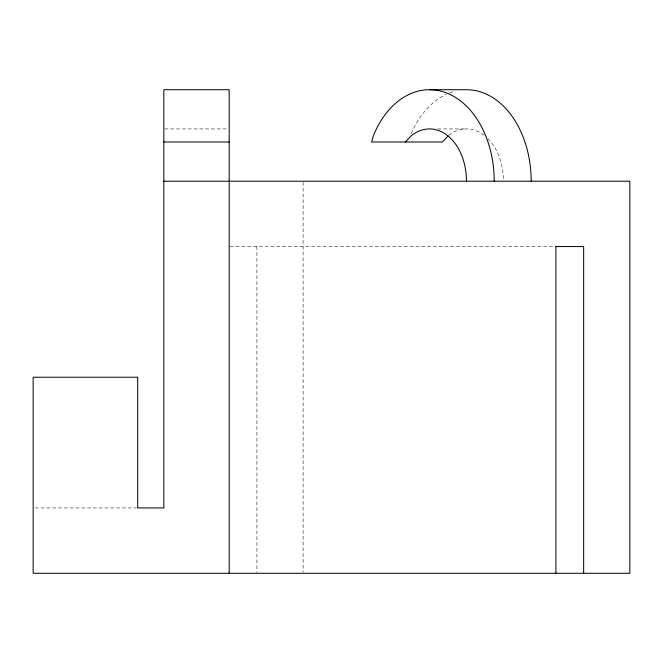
<?xml version="1.0" encoding="UTF-8"?>
<svg xmlns="http://www.w3.org/2000/svg" width="663" height="663" viewBox="0 0 663 663"><rect width="100%" height="100%" fill="white"/><g stroke="black" fill="none" stroke-linecap="round" stroke-linejoin="round"><path stroke-width="0.5" stroke-dasharray="3.31 2.49" d="M164.863 128.929L228.171 128.929M437.737 128.929L466.487 128.929M230.218 246.553L554.881 246.553M35.222 507.933L136.669 507.933M303.115 182.242L303.115 572.244M256.913 246.553L256.913 572.244M411.275 133.52A91.486 64.692 -90 0 1 446.158 94.353M449.738 92.837A91.486 64.692 -90 0 1 454.578 91.279M448.843 135.269A52.278 36.962 -90 0 1 484.131 135.269M487.918 138.617A52.278 36.962 -90 0 1 503.449 181.206"/><path stroke-width="0.99" d="M405.449 141.998L411.035 135.932A52.278 36.962 -90 0 1 466.487 181.206M448.006 135.932L442.412 141.998L371.587 141.998L373.493 135.459A91.486 64.692 -90 0 1 446.265 92.837A91.486 64.692 -90 0 1 494.208 181.206M429.516 89.72L466.487 89.72A91.486 64.692 -90 0 1 531.171 181.206M163.844 141.998L229.191 141.998M163.844 181.206L629.85 181.206L629.85 573.28L33.15 573.28L33.15 377.239L137.705 377.239L137.705 507.933L163.844 507.933L163.844 89.72L229.191 89.72L229.191 573.28M555.727 246.553L583.647 246.553L583.647 573.28M555.917 246.553L555.917 573.28"/></g></svg>
